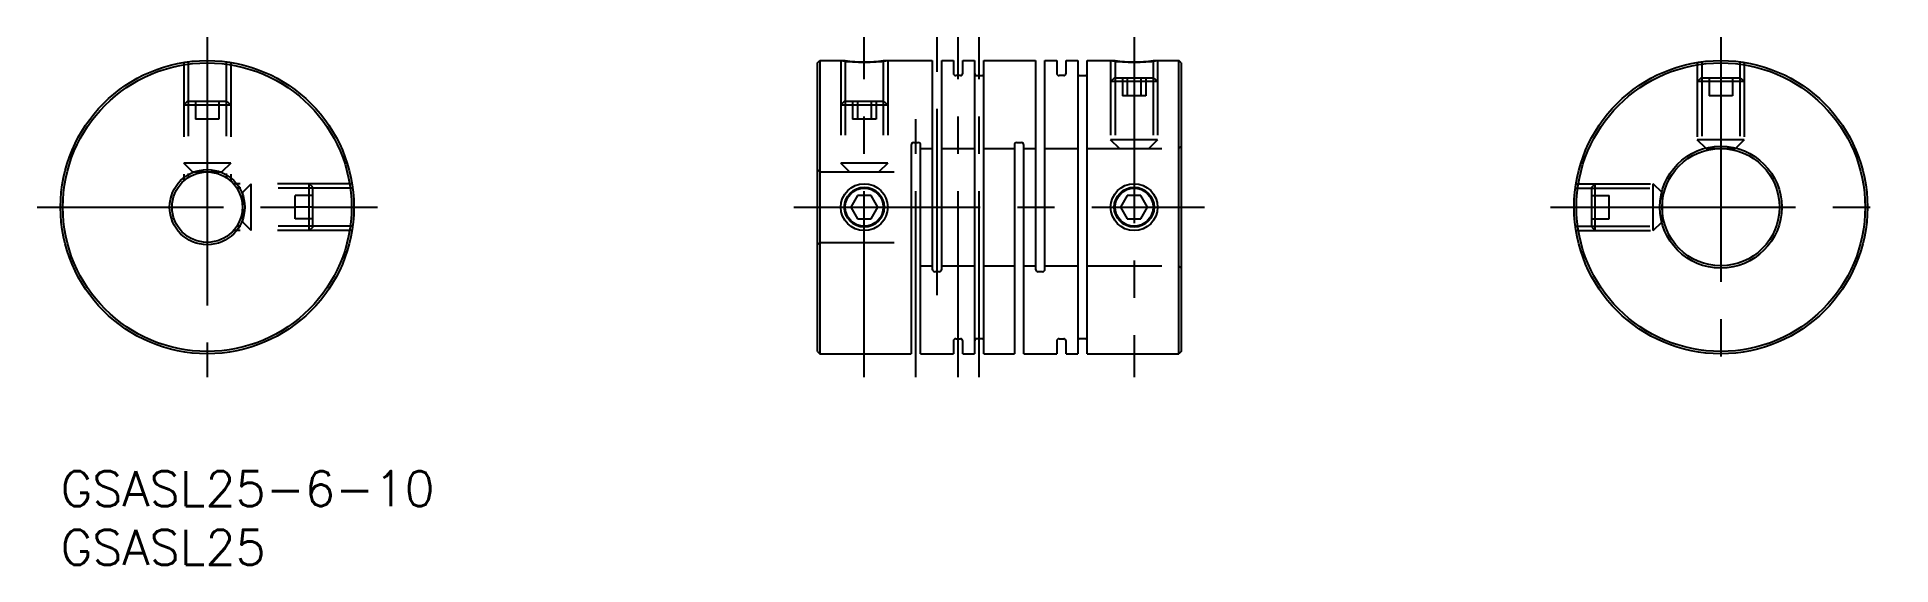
# Model space of a CAD drawing. Extents: x -2 to 156, y -8 to 37.
import ezdxf

# ---------------------------------------------------------------- set-up
doc = ezdxf.new("R2010")
doc.units = 0
doc.header["$LTSCALE"] = 0.5
doc.linetypes.add('CENTER', pattern=[50.8, 31.75, -6.35, 6.35, -6.35])
doc.linetypes.add('DASHED', pattern=[19.05, 12.7, -6.35])
for name, color, linetype in [('MSM_CENTER', 1, 'CENTER'), ('MSM_CONTINUOUS', 7, 'CONTINUOUS'), ('MSM_DASHED', 4, 'DASHED'), ('MSM_NARROW', 5, 'CONTINUOUS'), ('MSM_PART_NUMBER', 7, 'CONTINUOUS')]:
    doc.layers.add(name, color=color, linetype=linetype)
doc.styles.get("Standard").update_dxf_attribs({"font": 'txt.shx', "height": 3, "bigfont": 'bigfont.shx'})

# ---------------------------------------------------------------- blocks, each defined once
blk = doc.blocks.new('*U31')
at = {"layer": 'MSM_PART_NUMBER'}
blk.add_text('GSASL25-6-10', height=3, dxfattribs=at).set_placement((0, -3))
blk = doc.blocks.new('*U32')
at = {"layer": 'MSM_PART_NUMBER'}
blk.add_text('GSASL25', height=3, dxfattribs=at).set_placement((0, -8))

msp = doc.modelspace()

# ---------------------------------------------------------------- linework, layer by layer
at = {"layer": 'MSM_CENTER'}
for p, q in [((12.5, 37), (12.5, 31.5)), ((68.5, 8), (68.5, 37)), ((74.7, 15), (74.7, 37)), ((76.5, 8), (76.5, 37)), ((78.3, 8), (78.3, 37)), ((91.5, 37), (91.5, 8)), ((141.5, 37), (141.5, 33.5)), ((141.5, 32), (141.5, 8)), ((12.5, 30), (12.5, 8)), ((72.9, 8), (72.9, 30)), ((-2, 22.5), (20, 22.5)), ((21.5, 22.5), (27, 22.5)), ((62.5, 22.5), (97.5, 22.5)), ((127, 22.5), (130.5, 22.5)), ((132, 22.5), (156, 22.5))]:
    msp.add_line(p, q, dxfattribs=at)
at = {"layer": 'MSM_CONTINUOUS'}
for p, q in [((64.5, 34.8), (64.7, 35)), ((64.5, 10.2), (64.5, 34.8)), ((64.7, 35), (64.7, 10)), ((64.7, 35), (66.88, 35)), ((70.12, 35), (74.3, 35)), ((74.3, 35), (74.3, 17.2)), ((75.1, 17.2), (75.1, 35)), ((75.1, 35), (76.1, 35)), ((76.1, 35), (76.1, 33.92)), ((76.9, 33.92), (76.9, 35)), ((76.9, 35), (77.9, 35)), ((77.9, 35), (77.9, 10)), ((78.7, 10), (78.7, 35)), ((78.7, 35), (83.1, 35)), ((83.1, 35), (83.1, 17.2)), ((83.9, 17.2), (83.9, 35)), ((83.9, 35), (84.9, 35)), ((84.9, 35), (84.9, 33.92)), ((85.7, 33.92), (85.7, 35)), ((85.7, 35), (86.7, 35)), ((86.7, 35), (86.7, 10)), ((87.5, 10), (87.5, 35)), ((87.5, 35), (89.88, 35)), ((93.12, 35), (95.3, 35)), ((95.3, 10), (95.3, 35)), ((95.5, 34.8), (95.3, 35)), ((95.5, 34.8), (95.5, 10.2)), ((76.7, 33.72), (76.3, 33.72)), ((78.1, 33.72), (78.5, 33.72)), ((85.5, 33.72), (85.1, 33.72)), ((86.9, 33.72), (87.3, 33.72)), ((72.5, 27.8), (72.5, 10)), ((72.7, 28), (73.1, 28)), ((73.3, 10), (73.3, 27.8)), ((81.3, 27.8), (81.3, 10)), ((81.5, 28), (81.9, 28)), ((82.1, 10), (82.1, 27.8)), ((67.92, 23.5), (67.35, 22.5)), ((67.35, 22.5), (67.92, 21.5)), ((69.08, 23.5), (67.92, 23.5)), ((69.65, 22.5), (69.08, 23.5)), ((69.08, 21.5), (69.65, 22.5)), ((90.92, 23.5), (90.35, 22.5)), ((90.35, 22.5), (90.92, 21.5)), ((92.08, 23.5), (90.92, 23.5)), ((92.65, 22.5), (92.08, 23.5)), ((92.08, 21.5), (92.65, 22.5)), ((67.92, 21.5), (69.08, 21.5)), ((90.92, 21.5), (92.08, 21.5)), ((74.9, 17), (74.5, 17)), ((83.7, 17), (83.3, 17)), ((76.1, 11.08), (76.1, 10)), ((76.3, 11.28), (76.7, 11.28)), ((76.9, 10), (76.9, 11.08)), ((78.5, 11.28), (78.1, 11.28)), ((84.9, 11.08), (84.9, 10)), ((85.1, 11.28), (85.5, 11.28)), ((85.7, 10), (85.7, 11.08)), ((87.3, 11.28), (86.9, 11.28)), ((64.5, 10.2), (64.7, 10)), ((64.7, 10), (72.5, 10)), ((73.3, 10), (76.1, 10)), ((76.9, 10), (77.9, 10)), ((78.7, 10), (81.3, 10)), ((82.1, 10), (84.9, 10)), ((85.7, 10), (86.7, 10)), ((87.5, 10), (95.3, 10)), ((95.5, 10.2), (95.3, 10))]:
    msp.add_line(p, q, dxfattribs=at)
for centre, radius in [((12.5, 22.5), 12.5), ((12.5, 22.5), 12.3), ((141.5, 22.5), 12.5), ((141.5, 22.5), 12.3), ((141.5, 22.5), 5.2), ((141.5, 22.5), 5), ((12.5, 22.5), 3.2), ((12.5, 22.5), 3), ((68.5, 22.5), 1.7), ((68.5, 22.5), 1.62), ((91.5, 22.5), 1.7), ((91.5, 22.5), 1.62)]:
    msp.add_circle(centre, radius, dxfattribs=at)
for centre, radius, start, end in [((68.5, 47.39), 12.5, 262.5489, 277.4511), ((91.5, 47.39), 12.5, 262.5489, 277.4511), ((76.3, 33.92), 0.2, 180, 270), ((76.7, 33.92), 0.2, 270, 0), ((78.1, 33.92), 0.2, 180, 270), ((78.5, 33.92), 0.2, 270, 0), ((85.1, 33.92), 0.2, 180, 270), ((85.5, 33.92), 0.2, 270, 0), ((86.9, 33.92), 0.2, 180, 270), ((87.3, 33.92), 0.2, 270, 0), ((72.7, 27.8), 0.2, 90, 180), ((73.1, 27.8), 0.2, 0, 90), ((81.5, 27.8), 0.2, 90, 180), ((81.9, 27.8), 0.2, 0, 90), ((74.5, 17.2), 0.2, 180, 270), ((74.9, 17.2), 0.2, 270, 0), ((83.3, 17.2), 0.2, 180, 270), ((83.7, 17.2), 0.2, 270, 0), ((76.3, 11.08), 0.2, 90, 180), ((76.7, 11.08), 0.2, 0, 90), ((78.1, 11.08), 0.2, 90, 180), ((78.5, 11.08), 0.2, 0, 90), ((85.1, 11.08), 0.2, 90, 180), ((85.5, 11.08), 0.2, 0, 90), ((86.9, 11.08), 0.2, 90, 180), ((87.3, 11.08), 0.2, 0, 90)]:
    msp.add_arc(centre, radius, start, end, dxfattribs=at)
at = {"layer": 'MSM_DASHED'}
for p, q in [((10.5, 34.84), (10.5, 24.74)), ((10.88, 34.89), (10.88, 25.02)), ((14.12, 34.89), (14.12, 25.02)), ((14.5, 34.84), (14.5, 24.74)), ((66.5, 35), (66.5, 25.5)), ((66.88, 35), (66.88, 25.5)), ((70.12, 35), (70.12, 25.5)), ((70.5, 35), (70.5, 25.5)), ((89.5, 35), (89.5, 27.5)), ((89.88, 35), (89.88, 27.5)), ((93.12, 35), (93.12, 27.5)), ((93.5, 35), (93.5, 27.5)), ((139.5, 34.84), (139.5, 27.08)), ((139.88, 34.89), (139.88, 27.23)), ((143.12, 34.89), (143.12, 27.23)), ((143.5, 34.84), (143.5, 27.08)), ((89.8, 33.5), (89.5, 33.2)), ((93.5, 33.2), (89.5, 33.2)), ((93.2, 33.5), (89.8, 33.5)), ((90.5, 33.5), (90.5, 32)), ((90.92, 33.5), (90.92, 32)), ((92.08, 33.5), (92.08, 32)), ((92.5, 33.5), (92.5, 32)), ((93.2, 33.5), (93.5, 33.2)), ((139.8, 33.5), (139.5, 33.2)), ((143.5, 33.2), (139.5, 33.2)), ((143.2, 33.5), (139.8, 33.5)), ((140.5, 33.5), (140.5, 32)), ((141.5, 33.5), (141.5, 32)), ((142.5, 33.5), (142.5, 32)), ((143.2, 33.5), (143.5, 33.2)), ((92.5, 32), (90.5, 32)), ((142.5, 32), (140.5, 32)), ((10.8, 31.5), (10.5, 31.2)), ((14.5, 31.2), (10.5, 31.2)), ((14.2, 31.5), (10.8, 31.5)), ((11.5, 31.5), (11.5, 30)), ((12.5, 31.5), (12.5, 30)), ((13.5, 31.5), (13.5, 30)), ((14.2, 31.5), (14.5, 31.2)), ((66.8, 31.5), (66.5, 31.2)), ((70.5, 31.2), (66.5, 31.2)), ((70.2, 31.5), (66.8, 31.5)), ((67.5, 31.5), (67.5, 30)), ((67.92, 31.5), (67.92, 30)), ((69.08, 31.5), (69.08, 30)), ((69.5, 31.5), (69.5, 30)), ((70.2, 31.5), (70.5, 31.2)), ((13.5, 30), (11.5, 30)), ((69.5, 30), (67.5, 30)), ((73.3, 27.5), (74.3, 27.5)), ((75.1, 27.5), (77.9, 27.5)), ((78.7, 27.5), (81.3, 27.5)), ((82.1, 27.5), (83.1, 27.5)), ((83.9, 27.5), (86.7, 27.5)), ((87.5, 27.5), (95.3, 27.5)), ((93.5, 28.25), (89.5, 28.25)), ((90.25, 27.5), (89.5, 28.25)), ((93.5, 28.25), (92.75, 27.5)), ((95.5, 27.7), (95.3, 27.5)), ((143.5, 28.25), (139.5, 28.25)), ((140.25, 27.5), (139.5, 28.25)), ((140.25, 27.5), (142.75, 27.5)), ((143.5, 28.25), (142.75, 27.5)), ((14.5, 26.25), (10.5, 26.25)), ((11.25, 25.5), (10.5, 26.25)), ((11.25, 25.5), (13.75, 25.5)), ((14.5, 26.25), (13.75, 25.5)), ((64.5, 25.7), (64.7, 25.5)), ((64.7, 25.5), (72.5, 25.5)), ((70.5, 26.25), (66.5, 26.25)), ((67.25, 25.5), (66.5, 26.25)), ((70.5, 26.25), (69.75, 25.5)), ((24.84, 24.5), (14.74, 24.5)), ((24.89, 24.12), (15.02, 24.12)), ((15.5, 23.75), (16.25, 24.5)), ((15.5, 23.75), (15.5, 21.25)), ((16.25, 20.5), (16.25, 24.5)), ((21.5, 24.2), (21.2, 24.5)), ((21.2, 20.5), (21.2, 24.5)), ((21.5, 20.8), (21.5, 24.2)), ((129.11, 24.12), (136.77, 24.12)), ((129.16, 24.5), (136.92, 24.5)), ((130.5, 24.2), (130.8, 24.5)), ((130.5, 20.8), (130.5, 24.2)), ((130.8, 20.5), (130.8, 24.5)), ((135.75, 20.5), (135.75, 24.5)), ((136.5, 23.75), (135.75, 24.5)), ((136.5, 23.75), (136.5, 21.25)), ((21.5, 23.5), (20, 23.5)), ((20, 21.5), (20, 23.5)), ((21.5, 22.5), (20, 22.5)), ((130.5, 23.5), (132, 23.5)), ((130.5, 22.5), (132, 22.5)), ((132, 21.5), (132, 23.5)), ((24.89, 20.88), (15.02, 20.88)), ((16.25, 20.5), (15.5, 21.25)), ((21.5, 21.5), (20, 21.5)), ((21.5, 20.8), (21.2, 20.5)), ((129.11, 20.88), (136.77, 20.88)), ((130.5, 21.5), (132, 21.5)), ((130.5, 20.8), (130.8, 20.5)), ((135.75, 20.5), (136.5, 21.25)), ((24.84, 20.5), (14.74, 20.5)), ((64.5, 19.3), (64.7, 19.5)), ((64.7, 19.5), (72.5, 19.5)), ((129.16, 20.5), (136.92, 20.5)), ((73.3, 17.5), (74.3, 17.5)), ((75.1, 17.5), (77.9, 17.5)), ((78.7, 17.5), (81.3, 17.5)), ((82.1, 17.5), (83.1, 17.5)), ((83.9, 17.5), (86.7, 17.5)), ((87.5, 17.5), (95.3, 17.5)), ((95.5, 17.3), (95.3, 17.5))]:
    msp.add_line(p, q, dxfattribs=at)
at = {"layer": 'MSM_NARROW'}
for centre in [(68.5, 22.5), (91.5, 22.5)]:
    msp.add_circle(centre, 2, dxfattribs=at)
for centre in [(68.5, 47.34), (91.5, 47.34)]:
    msp.add_arc(centre, 12.5, 260.7931, 279.2069, dxfattribs=at)

# ---------------------------------------------------------------- block references
at = {"layer": 'MSM_CONTINUOUS'}
for name in ['*U31', '*U32']:
    msp.add_blockref(name, (0, 0), dxfattribs=at)

doc.saveas('drawing.dxf')
